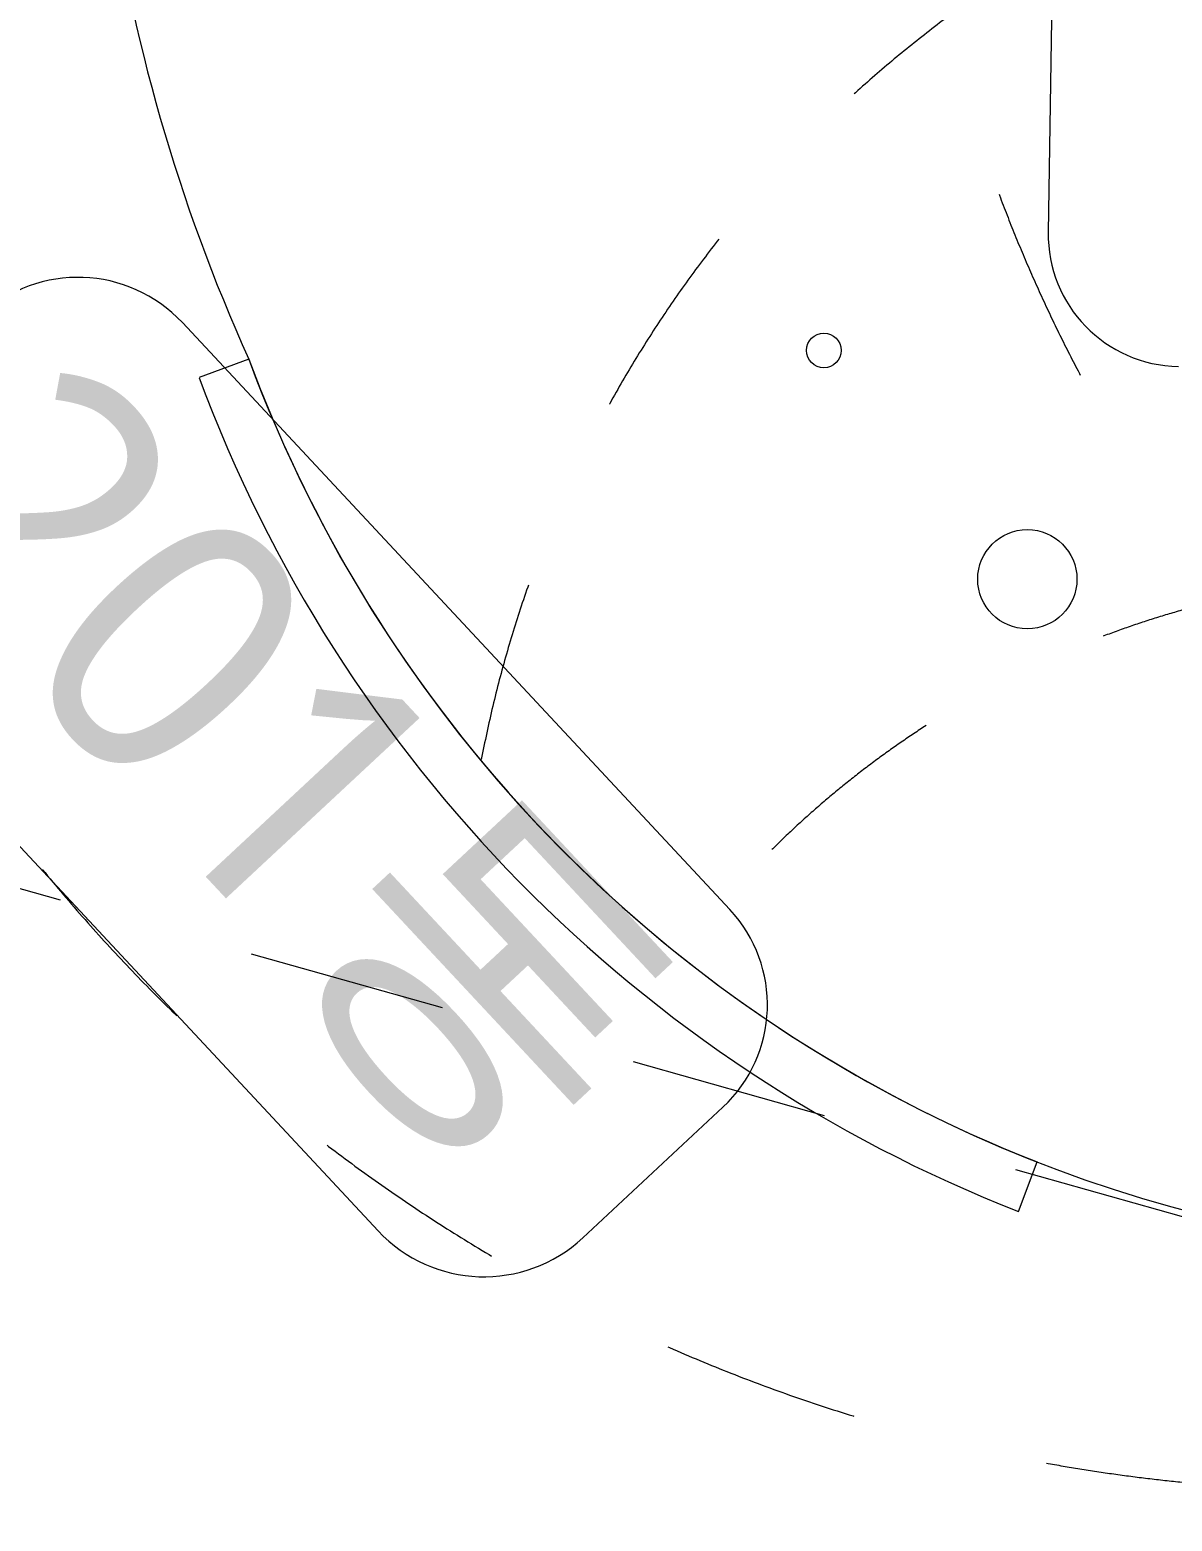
# Model space of a CAD drawing. Header units: millimetres. Extents: x -71377 to 516042, y -145869 to 441446.
# Drawn here: x 134748 to 143378, y 104573 to 115846 of the extents above; entities that cross this region are included whole.
import ezdxf

# ---------------------------------------------------------------- set-up
doc = ezdxf.new("R2010")
doc.units = ezdxf.units.MM
doc.header["$LTSCALE"] = 1000
doc.linetypes.add('_점선_M_', pattern=[3, 1.5, -1.5])
for name, color, linetype, lineweight in [('04', 4, 'Continuous', 5), ('06', 6, 'Continuous', 5), ('09_HID', 9, '_점선_M_', 5), ('A-text-2', 7, 'Continuous', 5), ('AA_dash_M_', 7, '_점선_M_', 5), ('조경라인_dwg', 8, 'Continuous', 5)]:
    doc.layers.add(name, color=color, linetype=linetype, lineweight=lineweight)
doc.styles.add('나눔고딕_2', font='NanumGothic.ttf', dxfattribs={"height": 2000})

# ---------------------------------------------------------------- blocks, each defined once
blk = doc.blocks.new('조경라인_dwg-6847807-지반층 배치도')
at = {"layer": '04'}
for p, q in [((136402, 113356), (136027, 113217)), ((142218, 106914), (142359, 107288))]:
    blk.add_line(p, q, dxfattribs=at)
at = {"layer": '04', "flags": 128}
blk.add_lwpolyline([(142747, 120963), (142700, 118013), (142500, 118016), (142442, 114317)], dxfattribs=at)
at = {"layer": '04'}
for centre, radius in [((140747, 113423), 131), ((142284, 111693), 375)]:
    blk.add_circle(centre, radius, dxfattribs=at)
for centre, radius, start, end in [((143442, 114301), 1000, 179.0959, 269.0954), ((146153, 116971), 10400, 200.3412, 248.6017), ((146153, 116971), 10800, 200.3451, 248.6298)]:
    blk.add_arc(centre, radius, start, end, dxfattribs=at)
at = {"layer": '06'}
for centre, radius, start, end in [((148614, 118873), 13400, 171.156, 204.3104), ((146153, 116971), 10400, 200.3412, 281.226)]:
    blk.add_arc(centre, radius, start, end, dxfattribs=at)
at = {"layer": '09_HID'}
for centre, radius, start, end in [((153033, 118700), 11703, 156.4278, 256.706), ((147134, 108609), 9139, 10.124, 169.1392), ((144713, 117527), 12722, 192.1094, 264.9046), ((145392, 104581), 7146, 26.5885, 143.2985)]:
    blk.add_arc(centre, radius, start, end, dxfattribs=at)
blk = doc.blocks.new('동이름 - 동이름-6850952-지반층 배치도')
at = {"layer": 'A-text-2'}
for p, q in [((-3.023, 1.8), (3.042, 1.8)), ((-4.1, 0.723), (-4.1, -0.721)), ((4.1, 0.742), (4.1, -0.706)), ((-3.021, -1.8), (3.006, -1.8))]:
    blk.add_line(p, q, dxfattribs=at)
for centre, radius, start, end in [((-3.023, 0.723), 1.077, 90, 180), ((3.042, 0.742), 1.058, 0, 90), ((-3.021, -0.721), 1.079, 180, 270), ((3.006, -0.706), 1.094, 270, 360)]:
    blk.add_arc(centre, radius, start, end, dxfattribs=at)

msp = doc.modelspace()

# ---------------------------------------------------------------- linework, layer by layer
at = {"layer": 'AA_dash_M_'}
msp.add_line((98889.1, 119466.8), (269876.4, 71153.6), dxfattribs=at)

# ---------------------------------------------------------------- block references
at = {"layer": 'A-text-2', "xscale": 999.9999999999999, "yscale": 999.9999999999999, "zscale": 999.9999999999999, "rotation": 313.0000000000001}
msp.add_blockref('동이름 - 동이름-6850952-지반층 배치도', (136645, 110194.1), dxfattribs=at)
at = {"layer": '조경라인_dwg', "rotation": 8.537736462515947e-07}
msp.add_blockref('조경라인_dwg-6847807-지반층 배치도', (0, 0), dxfattribs=at)

# ---------------------------------------------------------------- texts
at = {"layer": 'A-text-2', "insert": (136601, 110194.1), "char_height": 2000, "width": 9522.7, "attachment_point": 5, "rotation": 313, "line_spacing_factor": 1.2, "style": '나눔고딕_2'}
msp.add_mtext('\\pxqc,t6.35,12.7,19.05,25.4,31.75,38.1,44.45,50.8,57.15,63.5,69.85,76.2,82.55,88.9,95.25,101.6,107.95,114.3,120.65,127,133.35,139.7,146.05,152.4,158.75,165.1,171.45,177.8,184.15,190.5,196.85,203.2;{201동}', dxfattribs=at)

doc.saveas('drawing.dxf')
